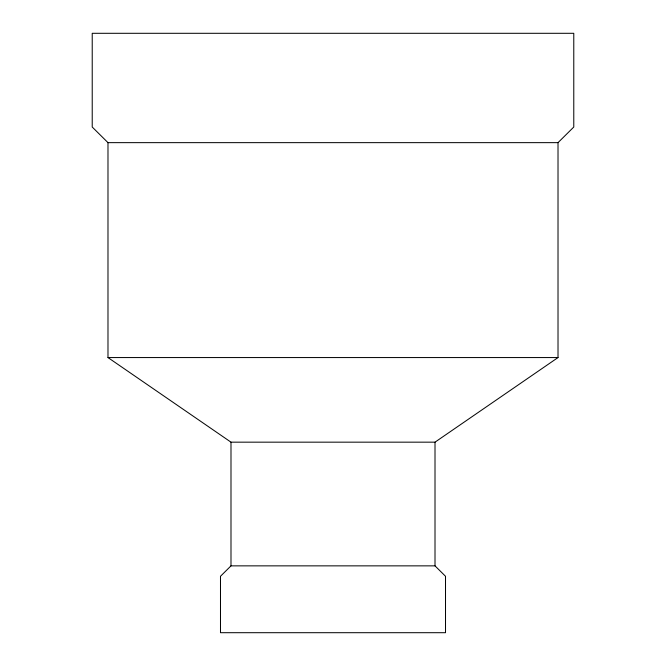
<?xml version="1.0" encoding="UTF-8"?>
<svg xmlns="http://www.w3.org/2000/svg" width="666" height="666" viewBox="0 0 666 666"><rect width="100%" height="100%" fill="white"/><g stroke="black" fill="none" stroke-linecap="round" stroke-linejoin="round"><path stroke-width="1" d="M558.016 142.649L573.776 127.023L573.776 33.3L92.224 33.3L92.224 127.023L107.984 142.649L558.016 142.649L558.016 357.559L435.006 442.166L230.994 442.166L107.984 357.559L107.984 142.649M230.994 565.859L220.488 576.273L220.488 632.7L445.512 632.7L445.512 576.273L435.006 565.859L230.994 565.859L230.994 442.166M107.984 357.559L558.016 357.559M435.006 442.166L435.006 565.859"/></g></svg>
